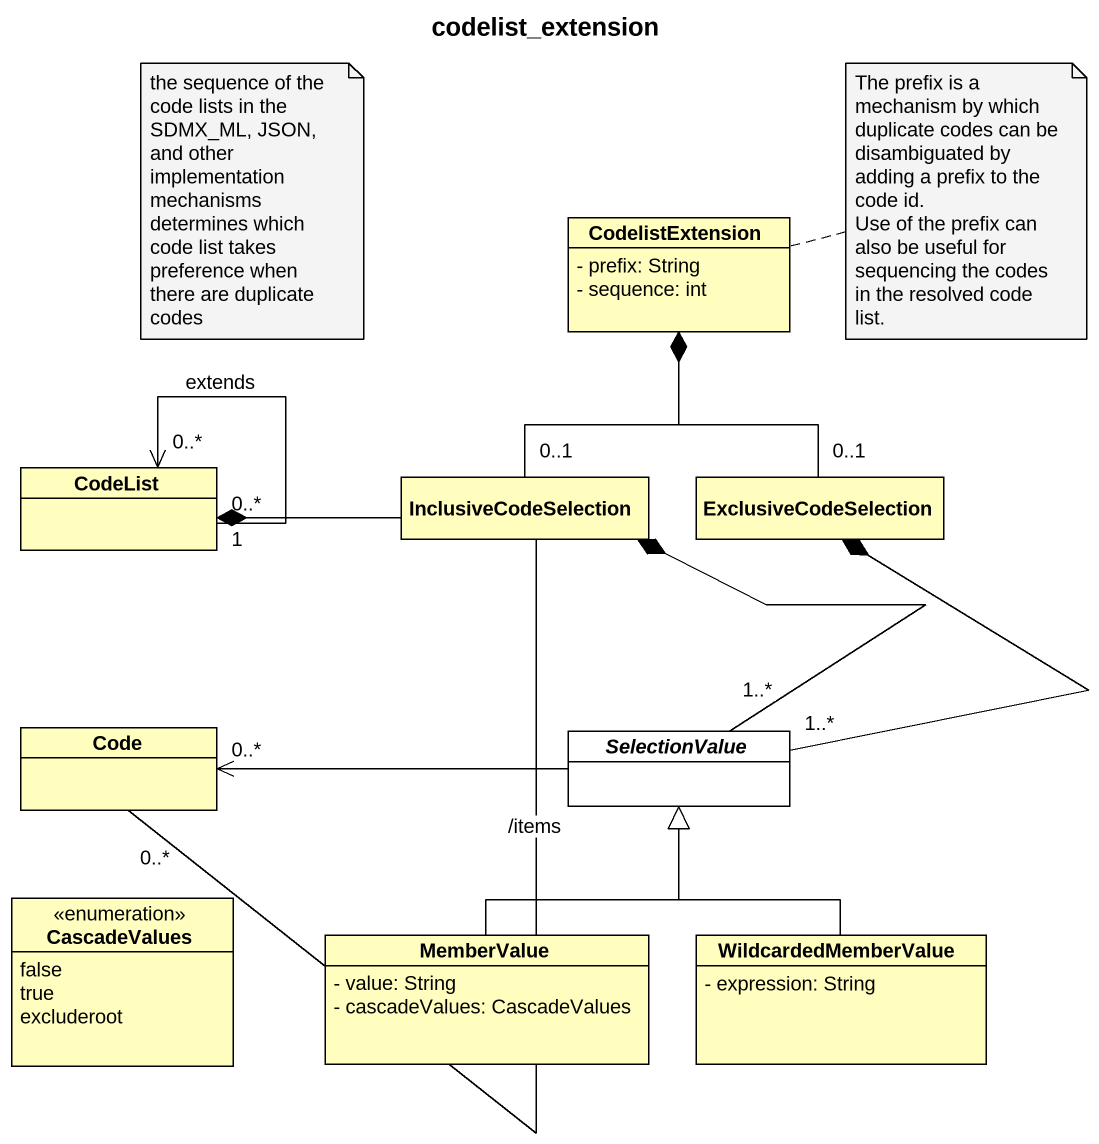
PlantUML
@startuml
title codelist_extension
hide circle
hide empty members
skinparam classAttributeIconSize 0
class CodelistExtension #FFFEBF {
  - prefix: String
  - sequence: int
}
class CodeList #FFFEBF
class InclusiveCodeSelection #FFFEBF
class ExclusiveCodeSelection #FFFEBF
class Code #FFFEBF
abstract class SelectionValue #FFFFFF
enum CascadeValues #FFFEBF {
  false
  true
  excluderoot
}
class MemberValue #FFFEBF {
  - value: String
  - cascadeValues: CascadeValues
}
class WildcardedMemberValue #FFFEBF {
  - expression: String
}
CodeList "0..*" --> "0..*" CodeList : extends
InclusiveCodeSelection "0..1" -up-* CodelistExtension
ExclusiveCodeSelection "0..1" -up-* CodelistExtension
Code "0..*" -up-* "1" CodeList : /items
SelectionValue "1..*" -up-* InclusiveCodeSelection
SelectionValue "1..*" -up-* ExclusiveCodeSelection
SelectionValue -left-> "0..*" Code
MemberValue -up-|> SelectionValue
WildcardedMemberValue -up-|> SelectionValue
note as N1
  the sequence of the code lists in the SDMX_ML, JSON, and other implementation mechanisms determines which code list takes preference when there are duplicate codes
end note
note right of CodelistExtension
  The prefix is a mechanism by which duplicate codes can be disambiguated by adding a prefix to the code id.
  Use of the prefix can also be useful for sequencing the codes in the resolved code list.
end note
@enduml
